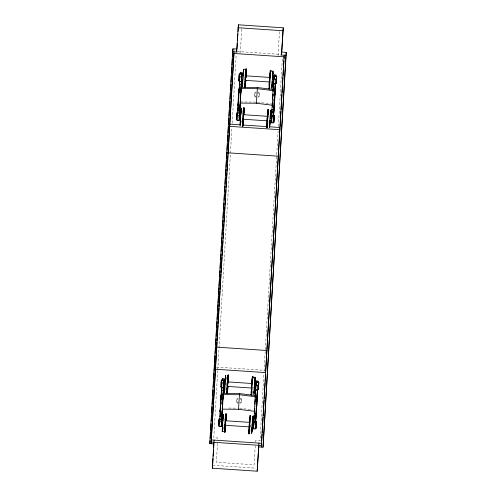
<?xml version="1.0" encoding="UTF-8"?>
<svg xmlns="http://www.w3.org/2000/svg" width="496" height="496" viewBox="0 0 496 496"><rect width="100%" height="100%" fill="white"/><g stroke="black" fill="none" stroke-linecap="round" stroke-linejoin="round"><path stroke-width="0.37" stroke-dasharray="2.48 1.86" d="M251.026 431.415L251.112 429.269M226.269 379.539L226.312 377.028M223.907 419.976L223.969 418.928M269.006 123.206L269.092 121.632M234.155 50.722L234.217 49.643M217.725 370.512L213.801 437.714L217.794 437.98L217.707 439.499M217.775 369.743L231.905 127.993M232.171 123.355L236.195 54.616M217.484 443.294L216.374 462.272L254.126 464.795L255.235 445.823M241.701 29.035L240.324 52.57L237.658 52.39M255.459 442.023L255.545 440.51L259.991 440.808L264.008 372.062M279.453 31.564L278.076 55.093L281.04 55.292M264.052 371.293L278.095 131.087M278.368 126.449L282.385 57.71M253.506 388.238L253.58 387.054M243.964 76.824L243.753 79.881M225.692 384.567L225.779 383.327M226.071 382.887L225.736 387.636M243.666 77.271L243.753 76.068M241.199 122.332L241.31 120.981M223.423 427.044L223.212 429.369M254.274 94.848L254.361 94.073M259.606 95.201L259.687 94.432M236.387 400.904L236.468 400.136M241.713 401.264L241.8 400.495M240.368 101.934L255.769 102.089M228.637 408.059L237.107 408.146M237.212 51.472L281.22 54.417M216.436 367.09L265.081 370.351M212.635 465.273L255.973 468.174M257.3 102.195L271.752 103.993M239.407 408.251L252.34 409.863M257.765 92.721A2.672 2.43 6.2 0 1 258.149 97.216M256.116 97.321A2.672 2.43 6.2 0 1 256.389 92.634M257.852 91.952A2.672 2.43 6.2 0 1 258.236 96.447M256.196 96.553A2.672 2.43 6.2 0 1 255.818 92.058M239.878 398.784A2.672 2.43 6.2 0 1 240.262 403.279M238.223 403.384A2.672 2.43 6.2 0 1 237.838 398.896M239.959 398.015A2.672 2.43 6.2 0 1 239.686 402.709M238.309 402.616A2.672 2.43 6.2 0 1 237.925 398.121"/><path stroke-width="0.74" d="M222.859 425.128L221.328 425.022L221.613 421.315M221.631 420.912L221.638 420.49L223.169 420.596M222.351 428.612L222.326 429.914L222.437 429.319M223.281 417.08L223.299 415.784L223.095 417.353M224.62 389.751L224.601 391.046L224.806 389.478M224.521 430.069L224.452 432.283L224.595 431.501M226.796 391.201L226.722 393.421L226.864 392.64M227.962 378.386L227.986 377.09L227.881 377.685M240.746 119.065C238.278 120.113 238.545 113.131 241.056 114.533M239.518 114.849L239.531 114.433M240.244 122.555L240.219 123.851L240.324 123.256M241.168 111.017L241.192 109.721L240.988 111.29M241.31 108.649L241.112 112.288M242.333 125.668L242.414 124.006M244.609 86.8L244.683 85.138M245.855 72.329L245.88 71.027M249.451 431.737L249.376 433.95L249.519 433.169M251.72 392.869L251.652 395.089L251.794 394.308M252.861 378.739L252.892 377.667M251.832 430.59L251.807 431.886L252.011 430.317M252.755 419.058L252.78 417.756L252.576 419.331M254.101 391.722L254.082 393.024L254.281 391.449M255.031 380.19L255.049 378.894L254.851 380.463M256.048 384.195L256.054 383.78L254.522 383.681M267.263 127.336L267.654 120.013M267.79 112.815L267.809 111.513L267.704 112.108M269.533 88.468L269.688 85.256M269.613 86.812L269.539 89.026L269.719 87.674M269.719 124.527L269.7 125.829L270.016 122.903M270.649 112.995L270.673 111.693L270.227 116.25M271.994 85.665L271.969 86.961L272.174 85.393M273.941 78.139L273.947 77.717L272.416 77.618M221.402 424.626L221.179 426.684L219.399 426.566L220.962 398.734M221.179 426.684L223.529 387.661L221.675 387.698L220.856 386.954L221.365 380.041L224.031 380.221L223.95 381.61M221.861 416.268L222.282 410.533L221.929 416.603L220.088 416.15L221.929 416.603M239.289 118.569L239.066 120.621L237.293 120.503L239.642 81.48L238.75 80.891L239.258 73.978L241.924 74.158L241.843 75.547M238.316 105.698L238.043 110.422L238.316 105.096M239.066 120.621L241.416 81.598L239.562 81.642L239.847 76.781L239.035 76.037M253.828 421.395L255.669 389.819L257.449 389.937L255.601 421.513L255.099 428.959L253.32 428.835L253.828 421.395L255.601 421.513M254.101 415.679L254.07 418.754L254.188 416.733M272.986 122.896L273.569 115.295L274.462 115.351L273.953 122.27L272.986 122.896L271.213 122.779L272.769 94.996L273.563 83.756L275.336 83.874L274.542 95.12L272.769 94.996M271.994 109.616L271.963 112.691L272.044 111.346M271.715 116.566L271.796 115.177L271.498 117.918L273.271 118.036L274.629 93.719M223.219 418.351L223.411 414.191L222.983 418.705M224.682 388.48L224.49 392.64L224.917 388.126M225.606 377.952L225.68 375.323L225.128 381.474M224.483 430.578L224.595 428.513M226.753 391.71L226.976 387.717M225.271 427.527L225.19 430.094L225.63 425.543M240.3 121.284L240.107 125.445L240.244 124.719M228.346 379.682L228.433 377.121L228.228 378.69M242.575 82.417L242.488 84.99L242.693 83.415M243.499 71.889L243.573 69.26L245.849 69.415L245.855 69.936M242.37 124.515L242.488 122.45M244.646 85.647L244.757 83.588M243.97 112.487L244.051 109.926L243.734 112.84M246.239 73.625L246.32 71.058L245.749 77.407M249.407 432.245L249.519 430.181M249.99 418.165L250.071 415.35L249.476 422.127M251.683 393.384L251.794 391.319M252.7 420.323L252.892 416.163L252.334 422.313M266.922 123.058L266.842 125.624L267.04 124.056M254.969 381.461L255.161 377.301L252.836 377.22M267.859 112.66L267.964 109.287L267.369 116.064M269.136 85.461L269.192 84.196M270.06 73.947L269.917 76.787M269.781 123.256L269.588 127.416L270.14 121.272M270.587 114.26L270.779 110.1L270.097 118.054M272.05 84.394L271.858 88.555L272.285 84.041M233.988 53.562L215.425 369.235L265.614 372.595L279.973 128.228M222.32 428.358L223.02 417.768M222.499 425.773L222.22 431.508L224.539 431.588M224.589 389.496L224.769 386.905M223.237 418.624L223.312 417.334M240.207 122.301L240.498 117.936M241.05 113.336L241.199 111.271M224.558 428.91L224.7 426.585M226.833 390.042L227.416 380.841M225.544 420.093L225.63 418.519M225.99 420.124L226.157 415.989L225.841 418.903M242.451 122.847L242.594 120.522M244.72 83.985L244.863 81.654M243.437 114.03L243.524 112.456M243.245 119.896L243.077 124.031L243.604 118.284M245.52 81.028L245.353 85.163L245.793 80.619M243.883 114.061L244.206 107.694L243.48 116.275M246.152 75.194L246.475 68.832L245.563 79.62M249.116 427.546L248.949 431.687L249.153 430.119M251.391 388.684L251.069 395.052L251.212 394.27M252.024 382.85L252.191 378.715L251.435 387.277M249.488 430.578L249.761 426.076M252.197 380.544L252.055 383.092M251.757 391.716L251.9 389.385M250.474 420.143L250.548 418.76M270.091 74.487L269.905 77.612M267.518 122.19L267.27 127.894L267.412 127.112M269.65 85.653L269.793 83.322M268.336 114.384L268.404 113.094M251.801 430.336L252.501 419.746M251.974 427.744L251.695 433.479L252.253 427.329M254.07 391.468L254.77 380.878M254.25 388.883L253.971 394.618L254.522 388.467M252.613 421.898L252.793 419.312M254.882 383.036L255.062 380.444M269.688 124.273L269.979 119.908M271.963 85.405L272.248 81.046M270.68 113.249L270.432 117.019M213.739 443.908L209.74 443.635L232.649 51.751L232.965 48.825L236.964 49.092L237.317 43.016M210.192 438.39L210.552 432.208M210.688 429.889L211.048 423.708M211.184 421.389L211.55 415.202M211.68 412.883L212.046 406.701M212.183 404.383L212.542 398.201M212.679 395.882L213.038 389.695M213.175 387.376L213.534 381.195M213.671 378.876L214.03 372.694M214.123 371.144L214.532 364.188M214.619 362.644L215.028 355.688M215.165 353.369L215.524 347.181M215.661 344.863L216.02 338.681M216.157 336.362L216.516 330.181M216.653 327.862L217.012 321.675M217.149 319.356L217.515 313.174M217.645 310.856L218.011 304.674M218.097 303.124L218.507 296.168M218.593 294.624L219.003 287.668M219.096 286.118L219.499 279.161M219.635 276.842L219.995 270.661M220.131 268.342L220.497 262.161M220.627 259.842L220.943 254.429M221.129 251.336L221.445 245.929M221.576 243.61L221.941 237.423M222.078 235.104L222.437 228.923M222.574 226.604L222.933 220.416M223.07 218.097L223.429 211.916M223.566 209.597L223.925 203.416M224.111 200.322L224.428 194.909M224.607 191.822L224.924 186.409M225.06 184.09L225.42 177.909M225.556 175.59L225.916 169.403M226.052 167.084L226.412 160.902M226.548 158.584L226.908 152.396M227.044 150.077L227.41 143.896M227.54 141.577L227.906 135.396M228.042 133.077L228.402 126.889M228.538 124.57L228.898 118.389M229.034 116.07L229.394 109.889M229.53 107.57L229.89 101.382M230.026 99.064L230.392 92.882M230.522 90.563L230.888 84.376M231.024 82.057L231.384 75.876M231.52 73.557L231.88 67.375M232.016 65.057L232.376 58.869M232.512 56.55L232.965 48.825M211.073 443.728L216.51 350.672M216.603 349.122L217.006 342.159M217.099 340.609L217.508 333.653M217.595 332.103L218.004 325.14M218.091 323.59L218.5 316.634M218.593 315.084L218.996 308.121M219.089 306.578L219.492 299.615M219.585 298.065L219.995 291.102M220.081 289.559L220.987 274.083M221.08 272.54L221.483 265.577M221.576 264.027L221.985 257.064M222.072 255.521L222.437 249.327M222.568 247.008L222.933 240.82M223.07 238.502L223.429 232.308M223.522 230.764L223.925 223.801M224.018 222.251L224.421 215.289M224.514 213.745L224.924 206.782M225.01 205.232L225.42 198.27M225.513 196.726L225.916 189.763M226.052 187.445L226.412 181.251M226.548 178.932L226.914 172.744M227.001 171.194L227.41 164.232M227.497 162.688L227.906 155.725M227.999 154.175L233.982 51.838M211.401 439.915L261.59 443.275L261.355 445.47L211.166 442.11L215.574 368.578M258.732 447.02L257.176 471.2L212.319 468.193L214.067 440.088M232.649 51.751L236.642 52.018L238.384 24.8L283.241 27.807L281.505 55.019L285.944 55.316L286.26 52.39L281.821 52.092M212.679 464.51L213.032 458.44M213.168 456.159L213.522 450.089M213.652 447.814L213.875 444.013M237.448 40.74L237.851 33.908M237.981 31.632L238.384 24.8M219.399 426.566L218.587 425.822L219.096 418.903L219.982 418.965L219.685 421.705L221.464 421.829L221.762 419.083L221.557 422.555M237.293 120.503L236.48 119.759L236.759 114.898L236.983 112.846L237.875 112.902M219.096 418.903L218.587 425.822M221.08 384.896L221.365 380.041M236.821 115.618L236.48 119.759M236.902 114.229L236.983 112.846M239.258 73.978L238.75 80.891M220.46 409.671L219.995 411.86L221.216 394.773L220.739 399.54L221.185 399.571M238.347 103.608L237.888 105.797L238.626 93.124L239.326 88.728L238.632 93.477M221.049 397.594L221.216 394.773M238.942 91.531L239.109 88.716M221.142 382.1L221.954 382.844L220.956 398.79L222.735 398.908M220.15 416.485L220.466 411.085M220.9 403.942L220.987 402.535M221.272 397.606L221.439 394.791M221.588 391.921L221.861 387.202L221.644 391.772M238.75 98.586L238.836 97.179M239.165 91.543L239.326 88.728M239.475 85.864L239.754 81.139L239.531 85.709M220.162 417.08L220.478 411.711M220.906 404.29L220.987 402.938M221.284 397.904L221.464 394.835M222.313 380.265L222.4 378.727L224.18 378.845L224 381.914M237.962 112.555L238.322 106.417M239.171 91.841L239.308 89.54M240.207 74.202L240.293 72.664L242.073 72.788L241.893 75.857M224.18 378.845L223.448 387.822L223.597 386.446M242.073 72.788L241.341 81.759L241.49 80.389M223.733 386.52L222.351 409.138L238.526 409.299L254.498 411.289L254.677 408.227M239.407 117.186L239.649 113.02L239.351 115.766L237.578 115.649L236.759 114.898M241.62 80.457L240.244 103.075L256.413 103.242L272.385 105.233L272.564 102.164M221.625 422.573L222.431 408.766M222.518 407.266L222.747 403.397M222.989 399.249L223.2 395.61M239.512 116.51L240.591 98.096M240.858 93.496L241.087 89.664M238.526 409.299L239.5 393.582L255.471 395.572L255.347 396.719L239.376 394.729L223.206 394.562M256.413 103.242L257.393 87.525L273.364 89.516L273.24 90.656L257.269 88.666L241.093 88.505M256.054 384.456L256.178 382.373L258.838 382.552L258.335 389.465L257.368 390.092L255.595 389.974L256.327 381.002L258.1 381.12L258.013 382.652M275.9 76.595L275.993 75.057L274.214 74.939L273.482 83.911L275.261 84.029L276.222 83.402L276.446 81.344L276.731 76.489L274.065 76.31M253.822 422.623L253.902 421.234L253.754 422.611L256.42 422.784M254.901 404.389L255.217 399.02M255.707 390.823L255.142 397.866M272.744 99.095L273.06 93.725M273.556 85.436L273.036 91.803M273.947 78.393L274.028 77.004M253.859 423.187L254.219 417.055M254.442 413.218L254.578 410.917M255.471 395.572L255.694 391.741M256.147 384.071L256.327 381.002M271.752 117.13L272.062 111.761M272.335 107.155L272.465 104.854M273.364 89.516L273.544 86.447M273.724 83.378L273.811 81.84M274.127 76.471L274.214 74.939M274.493 100.614L274.052 100.589L274.133 99.237M256.699 400.452L256.779 399.106M258.838 382.552L258.614 384.605L257.653 385.231L257.449 389.937M276.731 76.489L276.508 78.548L275.547 79.174L275.336 83.874M256.165 413.478L255.849 418.872L255.781 418.537M257.56 389.589L256.922 397.984L257.542 389.658M274.096 106.739L273.736 112.815L274.505 103.453L274.059 103.428M275.454 83.526L274.809 91.921M255.725 421.774L256.971 399.999M257.157 397.228L257.61 389.558M273.618 115.711L274.871 94.234M275.026 91.121L274.548 95.53L275.497 83.495M256.878 401.605L257.356 397.197L256.153 412.058M275.249 91.134L274.046 106.001M255.099 428.959L256.06 428.333L256.568 421.414L255.682 421.358L255.384 424.099L253.605 423.981M258.335 389.465L258.614 384.605M273.953 122.27L274.462 115.351M276.222 83.402L276.508 78.548M256.568 421.414L256.06 428.333M257.176 471.2L258.924 443.095M281.505 55.019L283.241 27.807M261.262 447.088L284.165 55.199M261.727 440.975L262.13 434.068M262.223 432.537L262.626 425.63M262.713 424.099L263.116 417.192M263.209 415.66L263.612 408.754M263.698 407.222L264.101 400.315M264.194 398.784L264.597 391.883M264.684 390.346L265.137 382.676M265.224 381.139L265.627 374.238M280.097 126.728L280.5 119.827M280.587 118.29L280.99 111.389M281.083 109.852L281.486 102.951M281.573 101.413L281.976 94.513M282.069 92.975L282.472 86.075M282.559 84.543L282.968 77.636M283.055 76.105L283.458 69.198M283.551 67.667L283.954 60.76M284.084 58.46L284.177 56.928M258.596 446.908L263.035 447.206L285.944 55.316M286.26 52.39L263.035 447.206M239.475 115.76L239.357 117.502M242.587 81.505L242.873 77.06M240.318 120.367L240.597 115.921M242.767 79.069L242.383 86.577L242.811 82.063M224.694 387.562L225.296 378.907M225.333 382.242L225.401 381.058M244.838 81.914L244.999 79.478M242.563 120.776L242.724 118.346M242.804 119.865L242.91 118.091M245.625 79.261L245.198 87.395L245.861 80.222M243.356 118.122L242.922 126.263L243.635 118.494M246.047 76.967L246.252 74.27M224.676 426.839L224.837 424.409M224.948 425.339L225.023 424.154M243.877 114.886L243.982 113.138M225.258 426.876L225.73 419.74M227.738 385.318L227.459 391.226L227.664 389.658M225.463 424.185L225.035 432.32L225.761 423.745M228.154 383.03L228.582 374.889L228.117 380.041M228.222 382.664L228.365 380.333M225.984 420.949L226.312 413.757L225.587 422.338M269.179 83.545L269.483 78.777M266.91 122.407L267.214 117.645M267.084 120.305L266.687 127.85L267.102 124.012M269.762 83.582L269.923 81.152M251.292 389.608L251.497 386.911M249.228 425.779L248.794 433.913L249.265 428.767M251.875 389.645L252.036 387.215M249.6 428.507L249.668 425.81M272.068 83.477L272.354 79.031M269.793 122.345L270.078 117.899M272.701 78.157L272.943 72.831L272.738 74.4M272.757 77.767L273.054 71.238L270.779 71.083L270.642 71.815M270.487 116.628L270.574 115.177M254.814 384.22L254.956 382.379M252.501 423.677L252.681 421.24M244.981 79.583L245.142 77.147M224.831 385.392L224.979 383.117M242.705 118.445L242.866 116.014M222.555 424.254L222.71 421.984M243.288 118.488L243.623 113.683M246.028 77.822L246.109 76.607M227.087 385.646L227.249 383.21M224.818 424.508L224.979 422.077M227.831 383.247L227.304 393.458L227.9 386.682M267.115 119.716L267.549 113.125M269.905 81.251L270.066 78.821M267.635 120.119L267.964 115.314M249.159 426.138L249.321 423.708M249.265 425.159L249.655 419.188M252.018 387.314L252.179 384.877M249.742 426.176L250.077 421.371M270.314 118.848L270.394 117.614M254.312 387.364L254.46 385.094M252.036 426.231L252.191 423.962M242.891 77.215L243.183 72.844M240.622 116.083L240.913 111.712M245.148 77.209L245.477 72.633M245.303 77.382L245.39 76.179M223.374 390.358L222.995 395.715L223.677 386.644L223.374 390.358L221.6 390.24L221.842 387.271M242.879 116.076L243.04 113.64M221.452 422.53L221.625 420.515M227.416 383.439L227.546 381.641M224.986 422.139L225.147 419.703M227.862 383.47L227.999 380.878M227.974 386.285L227.726 389.614M269.657 76.409L268.956 88.989L269.099 88.207M270.078 78.883L270.239 76.446M267.803 117.744L268.131 113.162M272.372 79.193L272.664 74.822M251.621 385.063L251.708 383.861M251.652 389.062L251.732 387.878M252.185 384.939L252.346 382.509M250.015 427.006L250.12 425.531M243.021 75.411L243.573 69.26M240.746 114.278L241.298 108.128M240.535 120.931L240.659 119.294M245.303 75.001L245.625 70.854M245.266 81.673L245.346 80.588M243.034 113.863L243.356 109.721M243.077 119.455L242.835 122.431M222.859 420.341L222.94 419.25M222.685 426.448L222.772 425.357M227.416 381.058L227.583 378.69M227.986 381.672L228.166 378.733M225.141 419.926L225.314 417.558M225.184 425.512L224.948 428.494M269.638 77.196L270.084 72.652M269.378 85.145L269.557 82.212M270.233 76.669L270.549 72.528M272.502 77.388L273.054 71.238M272.248 84.971L272.416 82.404M271.572 117.521L271.362 121.117L269.83 121.012M251.751 383.259L252.346 376.483L252.352 377.041M251.484 391.208L251.664 388.269M252.34 382.732L252.514 380.364M250.071 421.594L250.387 417.452M254.609 383.445L255.161 377.301M254.361 391.034L254.516 389.031M252.086 429.902L252.241 427.899M239.729 81.208L239.494 84.177L241.267 84.295L241.571 80.581L240.889 89.652M273.414 86.447L273.532 84.965M275.187 86.571L275.429 83.595M255.521 392.51L255.7 390.284M243.189 111.86L243.48 108.438M243.288 112.815L243.4 111.464M227.571 379.056L227.732 376.917M225.296 417.923L225.587 414.501M269.768 75.566L270.239 70.42L270.246 70.978M269.316 85.188L269.427 83.843M270.388 74.667L270.822 70.463L270.828 71.015M267.939 114.464L268.051 113.113M268.113 113.528L268.404 110.106M251.422 391.251L251.54 389.899M252.495 380.73L252.786 377.301M251.918 393.024L252.018 391.84M250.226 419.591L250.517 416.169M253.716 423.15L253.468 427.18L251.937 427.075M245.601 71.343L245.892 68.789L245.898 69.347M222.468 429.579L222.22 431.508M227.707 377.4L227.999 374.852L228.011 375.41M225.438 416.268L225.73 413.72L225.736 414.272M269.681 88.245L269.805 86.961M268.255 111.873L268.547 109.325L268.553 109.883M271.61 117.087L271.678 116.721M252.638 379.074L252.929 376.52L252.935 377.078M253.537 426.672L253.481 427.161M236.642 52.018L236.803 50.555M240.145 74.04L240.293 72.664M239.109 89.534L239.357 87.284M238.731 94.699L238.477 99.479M238.26 99.814L238.638 96.317M237.888 105.797L238.365 101.035M237.578 115.649L237.727 114.272L236.834 114.216M239.847 107.465L240.176 104.47L239.816 110.54L237.975 110.087M209.74 443.635L210.056 440.715M220.856 386.954L220.931 386.272M212.319 468.193L212.555 465.998M222.251 380.097L222.4 378.727M221.222 395.591L221.464 393.347M220.844 400.762L220.59 405.542M219.995 411.86L220.472 407.098M220.181 413.41L220.503 410.409M273.631 82.541L273.563 83.756M275.844 76.427L275.993 75.057M271.213 122.779L271.436 120.72M274.052 100.589L274.201 99.188M275.15 92.399L274.772 95.902L274.325 95.871M257.951 382.49L258.1 381.12M253.32 428.835L253.543 426.783M256.314 405.251L256.159 406.646L256.606 406.677M256.878 401.958L257.356 397.197M256.891 404.798L256.513 408.295L256.066 408.27M255.88 415.797L256.122 413.552M243.331 75.671C240.82 74.264 240.548 81.245 243.021 80.197M243.356 71.449L243.462 70.854L243.468 71.281M245.718 70.141L245.849 69.415M245.768 71.622L245.836 71.089M244.757 86.577L244.615 87.358L244.652 86.211M243.443 109.008L243.623 107.657L243.629 108.215M242.482 125.438L242.339 126.22L242.377 125.079M225.463 377.512L225.575 376.917L225.581 377.338M227.825 376.204L227.955 375.478M273.947 77.717L273.631 82.249L272.099 82.15M249.81 418.171L249.922 417.576L249.928 417.998M250.48 416.739L250.654 415.388L250.666 415.946M256.054 383.78L255.744 388.312L254.212 388.207M253.747 422.834L252.253 422.542M268.46 110.019L268.51 110.465M225.128 386.26L223.609 386.142M226.815 392.72L226.759 392.274M251.739 394.394L251.689 393.948M250.567 416.082L250.623 416.528M249.469 433.256L249.414 432.81M273.271 118.036L274.238 117.409M255.384 424.099L256.345 423.472M241.217 87.358L257.393 87.525M223.33 393.421L239.5 393.582M238.061 27.726L282.925 30.727M233.883 53.456L284.072 56.817M245.625 75.82L270.115 77.463M239.847 76.781L241.626 76.899M273.767 79.05L275.547 79.174M245.315 80.352L269.805 81.995M239.01 89.981L239.456 90.012M238.849 92.727L240.622 92.845M274.431 97.086L274.877 97.117L274.176 101.866M274.338 98.71L274.778 98.735L274.4 102.238L273.959 102.207M238.353 98.196L238.799 98.227M237.981 104.532L238.427 104.563M237.993 107.303L239.773 107.421M271.913 109.573L273.693 109.69M237.795 113.057L239.574 113.181M271.715 115.332L273.494 115.45M243.356 114.688L267.846 116.331M270.14 116.479L274.313 116.727M243.046 119.22L266.767 120.807M229.865 124.136L240.672 124.862M242.99 125.017L266.922 126.616M269.241 126.771L280.048 127.497M229.623 126.344L279.812 129.704M227.968 152.811L278.157 156.178M216.609 347.138L266.792 350.498M225.438 381.728L223.907 381.629L223.597 386.161M227.738 381.883L251.46 383.476M221.954 382.844L223.733 382.962M255.88 385.113L257.653 385.231M227.422 386.415L251.918 388.058M221.117 396.044L221.563 396.068M254.876 401.059L256.655 401.177M256.537 403.149L256.984 403.18L256.283 407.929M256.172 409.485L256.612 409.516L255.917 414.265M220.094 410.595L220.534 410.626M220.106 413.36L221.879 413.484M254.026 415.636L255.8 415.753M219.902 419.12L221.681 419.238M218.947 420.279L219.833 420.335M225.463 420.751L249.953 422.387M225.153 425.283L248.88 426.87M218.872 420.961L219.685 421.705M251.218 392.398L251.224 392.82M224.49 431.142L224.496 431.656"/></g></svg>
